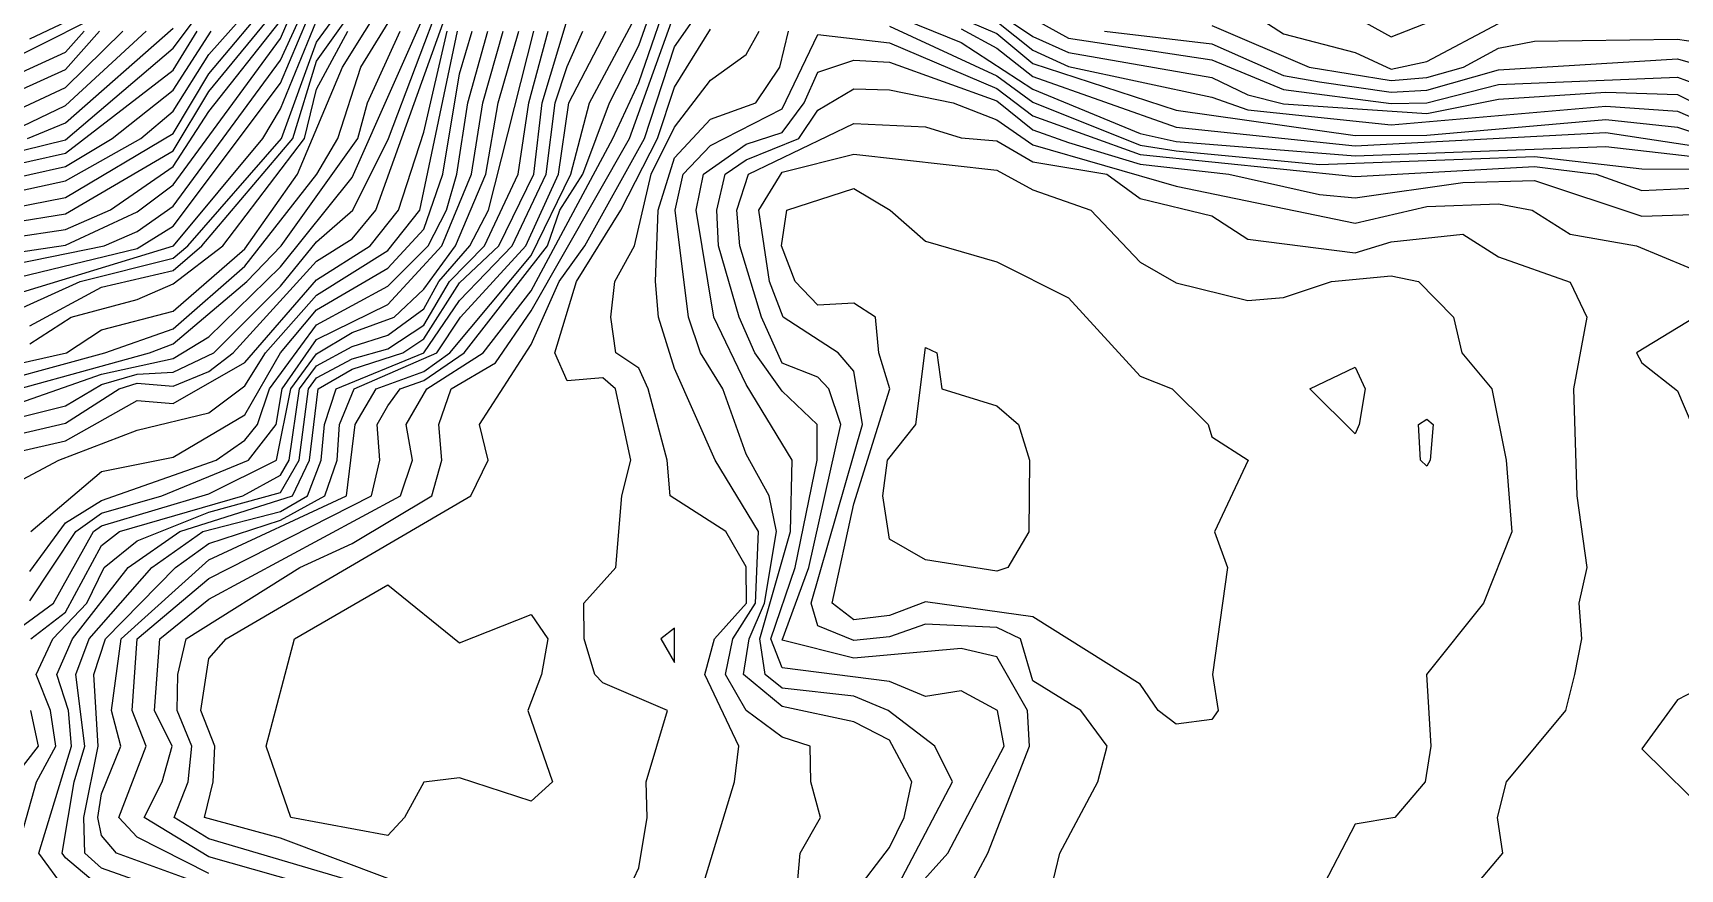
# Model space of a CAD drawing. Extents: x 2324165 to 2328366, y 427900 to 430978.
# Drawn here: x 2325860 to 2326943, y 429358 to 429908 of the extents above; entities that cross this region are included whole.
import ezdxf

# ---------------------------------------------------------------- set-up
doc = ezdxf.new("R2010")
doc.units = 0
doc.layers.add('contours', color=2, linetype='Continuous')

msp = doc.modelspace()

# ---------------------------------------------------------------- linework, layer by layer
at = {"layer": 'contours'}
for points in [[(2325720.9498, 429744.5531), (2325881.6999, 429768.501), (2325928.7883, 429790.2515), (2325952.3326, 429807.996), (2326022.966, 429904.2026), (2326055.3639, 429979.4629)], [(2325787.5232, 429743.5681), (2325906.966, 429768.0423), (2325928.7882, 429777.3679), (2325952.3324, 429794.0908), (2326022.9658, 429890.0782), (2326064.0062, 429979.4628)], [(2325811.066, 429634.9658), (2325881.6985, 429651.3129), (2325917.0204, 429674.0767), (2325928.787, 429677.6905), (2325952.3311, 429675.8239), (2325975.8753, 429685.4683), (2325991.8528, 429697.5672), (2326046.5084, 429757.9297), (2326070.0527, 429772.6829), (2326085.6689, 429791.5316), (2326153.1423, 429979.4618)], [(2325975.8714, 429355.4314), (2325928.7835, 429379.3759), (2325916.8008, 429392.1803), (2325934.7377, 429439.1628), (2325925.5042, 429462.6543), (2325928.7734, 429509.637), (2325975.8737, 429549.3748), (2326082.8452, 429603.6007), (2326088.2217, 429627.092), (2326086.4471, 429650.5834), (2326093.5955, 429662.8284), (2326101.667, 429674.0745), (2326117.1397, 429679.3626), (2326143.6111, 429697.5654), (2326198.5076, 429768.0389), (2326206.581, 429791.5302), (2326221.6601, 429815.0214), (2326239.2531, 429862.0039), (2326258.4069, 429899.6509), (2326286.5799, 429979.4602)], [(2326407.7362, 429979.4588), (2326517.3919, 429905.5267), (2326540.9359, 429895.0679), (2326635.1121, 429878.5407), (2326658.656, 429867.3137), (2326682.2001, 429861.3565), (2326776.3764, 429854.9651), (2326823.4646, 429864.4474), (2326894.097, 429868.9134), (2326941.1851, 429867.4781), (2326988.273, 429843.7923)], [(2326050.7884, 429345.196), (2325975.8715, 429366.3659), (2325933.4324, 429392.1801), (2325945.2489, 429415.6713), (2325951.7009, 429439.1626), (2325940.0884, 429462.6541), (2325943.6567, 429509.6368), (2325975.8735, 429535.7704), (2326101.8238, 429603.6004), (2326109.6019, 429627.0917), (2326105.6307, 429650.5831), (2326119.2231, 429674.0743), (2326156.0351, 429697.5653), (2326187.7727, 429738.511), (2326241.426, 429838.5125), (2326258.4066, 429875.3744), (2326281.9515, 429943.4029)], [(2325787.5231, 429732.0809), (2325928.788, 429766.2264), (2325952.3323, 429780.8037), (2326022.9657, 429874.8199), (2326046.5104, 429931.263)], [(2325811.0662, 429645.3328), (2325881.6986, 429662.9023), (2325905.2429, 429676.7628), (2325928.7871, 429683.6878), (2325952.3312, 429684.9284), (2325979.0269, 429697.5674), (2326022.9641, 429741.4638), (2326046.5085, 429770.5156), (2326070.3838, 429791.5318), (2326093.8963, 429838.5142), (2326129.4698, 429932.4793)], [(2325811.0665, 429671.4657), (2325907.5335, 429697.5682), (2325952.3315, 429713.4497), (2325999.4202, 429754.591), (2326046.8685, 429815.0234), (2326060.687, 429838.5146), (2326075.7402, 429885.4972), (2326104.6221, 429932.4796)], [(2325811.0666, 429681.656), (2325882.2573, 429697.5685), (2325905.2433, 429712.8266), (2325952.3316, 429725.1353), (2325999.4203, 429765.928), (2326034.0306, 429815.0236), (2326063.6788, 429885.4973), (2326093.1421, 429932.4797)], [(2325811.0678, 429785.8838), (2325881.7002, 429799.7042), (2325952.333, 429841.7341), (2325975.8776, 429880.942), (2326019.0909, 429932.4806)], [(2325811.0679, 429795.4653), (2325881.7004, 429810.6059), (2325931.0833, 429838.5161), (2325952.3332, 429856.5221), (2325975.8777, 429893.6625), (2326010.2168, 429932.4807)], [(2325811.0682, 429820.3094), (2325881.7007, 429837.7117), (2325952.3337, 429897.9764), (2325978.2317, 429932.4811)], [(2325834.6104, 429658.7777), (2325905.243, 429683.5312), (2325952.3313, 429694.0328), (2325975.8755, 429708.1095), (2326022.9643, 429754.1875), (2326070.0531, 429812.8902), (2326123.0801, 429932.4794)], [(2325834.6131, 429884.7383), (2325928.79, 429932.1967)], [(2325839.5571, 429721.0604), (2325891.2784, 429744.5511), (2325952.332, 429759.8294), (2325961.9668, 429768.0417), (2326023.5957, 429838.5151), (2326046.5101, 429901.928), (2326068.9169, 429932.48)], [(2325858.1552, 429715.4613), (2325905.2436, 429740.7951), (2325952.332, 429751.8511), (2325971.3268, 429768.0416), (2326031.1173, 429838.515), (2326046.5099, 429889.2825), (2326077.1891, 429932.4799)], [(2325858.1574, 429904.0247), (2325918.029, 429932.4818)], [(2326093.5913, 429304.0382), (2325915.0514, 429368.6889), (2325905.2394, 429380.3312), (2325902.8023, 429392.1804), (2325905.2397, 429407.8134), (2325917.9616, 429439.163), (2325911.8819, 429462.6544), (2325918.3372, 429509.6371), (2325975.8738, 429561.6111), (2326066.2526, 429603.6009), (2326071.9659, 429650.5835), (2326085.7742, 429674.0747), (2326117.1398, 429685.4475), (2326134.1536, 429697.5655), (2326187.773, 429761.5946), (2326213.8023, 429815.0215), (2326226.0533, 429862.0041), (2326263.7322, 429932.4777)], [(2326093.5918, 429352.1526), (2326022.9599, 429378.6783), (2325972.8915, 429392.1796), (2325978.7551, 429415.6709), (2325979.716, 429439.1623), (2325970.5595, 429462.6538), (2325975.8731, 429496.8463), (2325987.3205, 429509.6363), (2326148.0912, 429603.5999), (2326159.3481, 429627.0911), (2326153.6258, 429650.5826), (2326187.7723, 429703.042), (2326205.9889, 429744.5474), (2326222.9928, 429768.0386), (2326262.211, 429838.5123), (2326281.9509, 429898.8334), (2326305.4954, 429932.7947)], [(2326435.4042, 429932.4757), (2326493.8479, 429907.5844), (2326517.3917, 429887.8284), (2326611.5677, 429857.0437), (2326729.288, 429840.5209), (2326776.3762, 429840.7879), (2326894.0968, 429851.0992), (2326941.1849, 429845.9185), (2327033.4249, 429815.0119)], [(2326490.4495, 429932.4751), (2326540.936, 429904.3707), (2326635.1122, 429890.279), (2326682.2002, 429870.6473), (2326752.8323, 429861.5805), (2326776.3764, 429862.0627), (2326823.4648, 429874.0646), (2326941.1853, 429878.8139), (2326964.7293, 429870.0048)], [(2326704.0519, 429932.4726), (2326752.8328, 429905.2441), (2326821.6211, 429932.4712)], [(2325740.4353, 429766.1904), (2325881.7001, 429788.9698), (2325952.3329, 429830.4439), (2325975.8774, 429869.351), (2326022.9663, 429926.5318)], [(2326070.0477, 429350.4455), (2325975.8717, 429378.238), (2325952.9998, 429392.1798), (2325962.2658, 429415.6711), (2325964.6793, 429439.1625), (2325955.0822, 429462.6539), (2325955.4866, 429486.1453), (2325960.9684, 429509.6366), (2326035.7164, 429556.6185), (2326070.0503, 429572.3186), (2326122.5055, 429603.6002), (2326129.0563, 429627.0915), (2326126.9919, 429650.5829), (2326135.1346, 429674.0742), (2326164.2281, 429690.9725), (2326187.7726, 429725.2035), (2326252.3381, 429838.5124), (2326281.9512, 429920.7802)], [(2326423.2158, 429920.6573), (2326470.3037, 429901.5705), (2326517.3915, 429870.8518), (2326588.0235, 429841.7835), (2326611.5675, 429836.5647), (2326729.2878, 429827.2235), (2326894.0966, 429833.2914), (2326964.7287, 429825.0693)], [(2326658.6567, 429922.3509), (2326682.2006, 429907.3106), (2326729.2886, 429895.1132), (2326752.8326, 429884.1425), (2326776.3768, 429889.1992), (2326823.4652, 429914.085)], [(2325740.4352, 429757.6923), (2325881.7, 429778.7354), (2325911.2046, 429791.5336), (2325952.3328, 429820.1267), (2325975.8773, 429856.3168), (2326022.9661, 429915.9711)], [(2325811.0664, 429663.0914), (2325936.7797, 429697.5678), (2325952.3314, 429703.5957), (2326000.8839, 429744.5498), (2326023.3991, 429768.0409), (2326073.7721, 429838.5145), (2326080.223, 429862.0058), (2326101.5762, 429908.9882)], [(2325811.0671, 429724.8784), (2325952.6068, 429768.0418), (2326011.2478, 429838.5152), (2326022.9655, 429857.9865), (2326046.5102, 429915.8123)], [(2325811.068, 429804.243), (2325881.7005, 429820.2244), (2325912.3492, 429838.5164), (2325952.3333, 429870.2778), (2325977.3462, 429908.9897)], [(2325811.0681, 429813.0206), (2325881.7006, 429828.968), (2325952.3335, 429883.4248), (2325968.0967, 429908.9898)], [(2325826.0835, 429627.095), (2325881.6984, 429639.8601), (2325928.7869, 429666.4028), (2325952.3309, 429664.4558), (2325999.4194, 429691.2589), (2326046.5082, 429745.6736), (2326081.9617, 429768.0403), (2326100.3937, 429791.5314), (2326117.1417, 429842.7889), (2326132.5419, 429908.9879)], [(2325832.9025, 429603.6036), (2325877.281, 429627.0944), (2325928.7866, 429646.8564), (2325975.8749, 429658.1403), (2325999.4192, 429675.8748), (2326013.185, 429697.567), (2326046.5081, 429735.6313), (2326093.5967, 429764.9071), (2326114.5147, 429791.5312), (2326139.3208, 429908.9878)], [(2325834.6126, 429850.1552), (2325881.7011, 429872.0541), (2325919.3329, 429908.9904)], [(2325834.6128, 429862.7285), (2325881.7012, 429883.871), (2325904.0597, 429908.9906)], [(2325834.6129, 429873.7334), (2325881.7014, 429895.2567), (2325893.9594, 429908.9907)], [(2325836.2888, 429838.5172), (2325881.7009, 429860.2973), (2325934.5554, 429908.9902)], [(2325841.7681, 429509.638), (2325873.7657, 429533.129), (2325900.0825, 429580.1114), (2325905.2418, 429583.8509), (2325975.8743, 429605.0215), (2326020.2202, 429627.0928), (2326029.7324, 429674.0754), (2326046.5077, 429696.8859), (2326070.0519, 429711.0993), (2326097.6106, 429721.0573), (2326117.1404, 429739.5877), (2326137.9873, 429768.0396), (2326157.9019, 429815.0221), (2326165.9508, 429862.0048), (2326179.5219, 429908.9873)], [(2325849.5281, 429368.6897), (2325862.6276, 429415.6723), (2325875.2531, 429439.1635), (2325871.6909, 429462.6549), (2325862.386, 429486.1464), (2325873.3856, 429509.6376), (2325895.5672, 429533.1287), (2325907.1237, 429556.62), (2325928.7858, 429574.1849), (2325975.8742, 429593.0244), (2326022.9625, 429605.8093), (2326035.2852, 429627.0926), (2326041.2821, 429674.0753), (2326046.5075, 429681.1806), (2326070.0517, 429693.7874), (2326093.5959, 429700.1713), (2326117.1402, 429715.8926), (2326134.0718, 429744.5483), (2326156.9686, 429768.0394), (2326179.04, 429815.0219), (2326186.1117, 429862.0045), (2326198.7964, 429908.9871)], [(2325856.6303, 429838.517), (2325881.7008, 429848.8814), (2325952.3338, 429911.0287)], [(2325858.153, 429534.683), (2325888.5212, 429580.1116), (2325905.2419, 429592.2308), (2325944.8702, 429603.6023), (2326002.0171, 429627.093), (2326020.1203, 429650.5841), (2326023.9575, 429674.0755), (2326046.5078, 429706.3991), (2326093.5962, 429729.5177), (2326128.9426, 429768.0397), (2326148.3698, 429815.0222), (2326155.9729, 429862.0049), (2326169.3251, 429908.9875)], [(2325858.1533, 429553.9649), (2325881.6977, 429585.9686), (2325905.242, 429600.6107), (2325980.6648, 429627.0932), (2325999.4188, 429640.2684), (2326007.7332, 429650.5843), (2326015.7736, 429674.0756), (2326046.5079, 429716.07), (2326093.5964, 429741.5141), (2326119.8978, 429768.0398), (2326132.0513, 429791.531), (2326138.9035, 429815.0223), (2326146.0161, 429862.005), (2326159.106, 429908.9876)], [(2325858.155, 429703.622), (2325885.3059, 429721.0598), (2325928.7876, 429732.7029), (2325952.3319, 429743.0304), (2325984.9912, 429768.0414), (2326038.639, 429838.5149), (2326046.5097, 429870.9044), (2326067.2214, 429908.9886)], [(2325858.8272, 429509.6378), (2325881.6971, 429527.1782), (2325905.2417, 429571.04), (2325917.2169, 429580.1112), (2325998.2185, 429603.6016), (2326022.9627, 429617.318), (2326028.622, 429627.0927), (2326035.5072, 429674.0753), (2326046.5076, 429689.0332), (2326070.0518, 429701.7264), (2326093.596, 429709.2729), (2326117.1403, 429726.6654), (2326126.9694, 429744.5484), (2326147.3998, 429768.0395), (2326159.5922, 429791.5307), (2326189.5395, 429908.9872)], [(2325858.9124, 429580.1119), (2325905.2422, 429619.6438), (2325952.3305, 429629.0022), (2325999.419, 429656.958), (2326022.9475, 429697.5668), (2326046.508, 429725.8125), (2326093.5965, 429753.254), (2326117.1409, 429778.8607), (2326129.7113, 429815.0224), (2326140.6862, 429881.057), (2326148.8646, 429908.9877)], [(2325881.4652, 429345.1979), (2325864.0592, 429368.6895), (2325885.5309, 429439.1634), (2325883.6205, 429462.6548), (2325875.8391, 429486.1462), (2325886.3435, 429509.6375), (2325922.8391, 429556.6198), (2325956.8272, 429580.1108), (2326030.8723, 429603.6013), (2326041.9483, 429627.0925), (2326047.6297, 429674.0752), (2326070.0517, 429686.9926), (2326103.3533, 429697.5659), (2326117.1401, 429706.7679), (2326140.6846, 429743.7397), (2326166.3669, 429768.0393), (2326189.4978, 429815.0217), (2326194.9289, 429862.0044), (2326211.3189, 429916.5877)], [(2325905.239, 429345.7579), (2325881.6952, 429365.7628), (2325879.5104, 429368.6893), (2325887.2611, 429415.672), (2325894.3411, 429439.1633), (2325888.4041, 429486.1461), (2325897.1723, 429509.6374), (2325938.4247, 429556.6196), (2325971.8539, 429580.1106), (2326022.9624, 429593.2971), (2326040.6598, 429603.6012), (2326049.7809, 429627.0924), (2326051.9187, 429650.5838), (2326059.4237, 429674.075), (2326117.14, 429697.6433), (2326140.6845, 429732.0097), (2326175.2293, 429768.0392), (2326197.628, 429815.0216), (2326203.4967, 429862.0043), (2326211.3185, 429885.7525), (2326221.5491, 429908.9868)], [(2326093.5911, 429292.2923), (2325905.2392, 429358.9361), (2325894.3399, 429368.6892), (2325893.5891, 429392.1805), (2325903.1513, 429439.1632), (2325900.2841, 429486.1459), (2325907.901, 429509.6372), (2325953.8778, 429556.6194), (2325975.8739, 429572.2892), (2326022.9623, 429587.5983), (2326052.1748, 429603.601), (2326060.1465, 429627.0923), (2326061.6268, 429650.5836), (2326071.4662, 429674.0749), (2326125.6105, 429697.5656), (2326141.3332, 429721.0568), (2326184.0916, 429768.0391), (2326205.7582, 429815.0216), (2326212.4988, 429862.0042), (2326236.9706, 429908.9867)], [(2326251.8591, 429345.1936), (2326258.4005, 429359.1586), (2326263.8835, 429392.1762), (2326263.3472, 429415.6676), (2326277.3132, 429462.6502), (2326234.8579, 429480.7868), (2326229.4782, 429486.1421), (2326222.4986, 429509.6335), (2326222.3446, 429533.1249), (2326243.2993, 429556.616), (2326247.3643, 429603.5987), (2326253.2741, 429627.09), (2326243.1345, 429674.0729), (2326234.8602, 429681.2213), (2326211.3161, 429679.3233), (2326203.2867, 429697.5647), (2326217.5361, 429744.5473), (2326246.613, 429791.5297), (2326270.7823, 429838.5122), (2326281.9506, 429872.242), (2326305.4952, 429910.3966)], [(2326299.9123, 429345.1931), (2326321.2993, 429415.6669), (2326324.1367, 429439.1582), (2326301.8865, 429486.1412), (2326308.2191, 429509.6325), (2326329.2804, 429533.1237), (2326329.0351, 429557.0157), (2326315.5389, 429580.1066), (2326279.1133, 429603.5984), (2326276.9704, 429627.0898), (2326264.632, 429674.0726), (2326258.4044, 429687.5806), (2326243.3157, 429697.5643), (2326240.0412, 429721.0557), (2326242.6983, 429744.547), (2326255.6248, 429768.0382), (2326266.5783, 429815.0208), (2326281.9503, 429845.9106), (2326305.4948, 429876.8652), (2326329.0391, 429893.81), (2326337.5511, 429908.9855)], [(2326360.323, 429321.701), (2326364.5889, 429368.6837), (2326377.9265, 429392.1749), (2326371.4941, 429415.6663), (2326371.03, 429439.1577), (2326352.5779, 429444.9383), (2326329.034, 429462.6617), (2326315.3099, 429486.1411), (2326320.2143, 429509.6324), (2326335.2061, 429533.1236), (2326337.1578, 429580.1063), (2326308.5395, 429627.0894), (2326281.9485, 429687.3659), (2326271.3727, 429721.0553), (2326269.4052, 429744.5467), (2326271.1514, 429791.5294), (2326281.9501, 429825.7113), (2326305.4945, 429851.1665), (2326335.4192, 429862.0028), (2326351.2165, 429885.494), (2326356.8309, 429908.9853)], [(2326399.6649, 429341.7884), (2326423.2093, 429372.4866), (2326432.8186, 429392.1742), (2326437.8422, 429415.6655), (2326423.2102, 429442.9672), (2326399.6662, 429455.143), (2326352.5782, 429465.2103), (2326327.2134, 429486.141), (2326330.914, 429509.6323), (2326341.1317, 429533.1235), (2326348.8913, 429580.1062), (2326344.1096, 429603.5976), (2326329.036, 429631.0453), (2326313.5733, 429674.0721), (2326299.0308, 429697.5636), (2326291.0327, 429721.0551), (2326282.3451, 429791.5293), (2326287.5232, 429815.0206), (2326305.4943, 429833.9747), (2326352.5827, 429858.003), (2326376.1274, 429906.8579), (2326423.2155, 429901.3527), (2326493.8475, 429871.4927), (2326517.3913, 429853.318), (2326588.0233, 429827.9955), (2326729.2877, 429813.6057), (2326847.0082, 429820.2001), (2326887.631, 429815.0136), (2326917.6403, 429804.2995), (2326964.7285, 429806.6478)], [(2326423.2157, 429912.3272), (2326493.8475, 429879.6966), (2326517.3914, 429862.4184), (2326588.0234, 429834.2388), (2326611.5674, 429830.3248), (2326705.7437, 429821.4676), (2326847.0083, 429826.7357), (2326917.6405, 429818.6781), (2326964.7287, 429818.3369)], [(2326470.3038, 429910.7057), (2326493.8478, 429897.9521), (2326517.3916, 429879.2852), (2326611.5676, 429846.0664), (2326729.2879, 429833.6518), (2326894.0967, 429842.473), (2326964.7288, 429831.8017)], [(2326493.848, 429915.5128), (2326517.3918, 429896.6775), (2326540.9358, 429885.765), (2326635.1119, 429865.758), (2326658.6559, 429857.3993), (2326752.8322, 429847.4752), (2326894.0969, 429859.7254), (2326941.185, 429856.521), (2326988.273, 429836.0328)], [(2326564.419, 429908.9828), (2326635.1123, 429900.7728), (2326682.2003, 429880.0366), (2326705.7443, 429875.6818), (2326752.8324, 429869.0823), (2326776.3765, 429870.2939), (2326823.4649, 429883.6818), (2326941.1854, 429890.8276), (2326964.7294, 429884.1041)], [(2326635.1125, 429912.8349), (2326699.0774, 429885.4899), (2326752.8325, 429876.6124), (2326776.3766, 429878.5251), (2326800.5074, 429885.4887), (2326823.465, 429897.8199), (2326847.0092, 429902.4146), (2326941.1856, 429903.8116), (2326964.7296, 429900.2721)], [(2326402.8394, 429298.2091), (2326464.5601, 429415.6652), (2326452.9306, 429439.1567), (2326422.3529, 429462.6485), (2326399.6664, 429471.9621), (2326352.5783, 429477.175), (2326341.5267, 429486.1408), (2326338.0148, 429509.6322), (2326358.1526, 429580.1061), (2326359.204, 429627.0888), (2326329.0365, 429676.7605), (2326307.7365, 429721.0549), (2326296.2026, 429791.5291), (2326300.8613, 429815.0204), (2326329.0384, 429834.8419), (2326352.5826, 429842.4519), (2326367.0956, 429862.0024), (2326376.1271, 429882.2281), (2326399.6713, 429890.095), (2326423.2154, 429888.6061), (2326493.8474, 429863.2888), (2326517.3912, 429844.1829), (2326540.9352, 429835.8379), (2326588.0232, 429821.7522), (2326646.2637, 429815.0164), (2326705.7435, 429801.6859), (2326729.2875, 429799.6308), (2326799.9199, 429809.6053), (2326847.0081, 429810.9373), (2326917.6401, 429787.4317), (2326964.7283, 429789.1002)], [(2326440.2061, 429345.1914), (2326461.4878, 429368.6825), (2326498.668, 429439.1562), (2326494.1852, 429462.6476), (2326470.2987, 429475.5271), (2326446.7546, 429471.7049), (2326423.2106, 429481.584), (2326352.5785, 429490.6643), (2326345.1156, 429509.6321), (2326361.2904, 429556.6147), (2326375.6973, 429627.0886), (2326375.7321, 429650.58), (2326352.5806, 429672.4486), (2326334.7753, 429697.5632), (2326324.3728, 429721.0547), (2326310.8946, 429768.0376), (2326309.786, 429791.529), (2326315.2488, 429815.0203), (2326329.0383, 429824.5321), (2326363.717, 429838.5111), (2326376.1268, 429857.1317), (2326399.6711, 429871.2279), (2326423.2152, 429870.6208), (2326464.9957, 429862.0013), (2326493.8472, 429850.805), (2326517.3911, 429834.2947), (2326611.5672, 429807.1646), (2326729.2873, 429782.93), (2326776.3756, 429793.7881), (2326823.4638, 429795.5272), (2326845.5965, 429791.5227), (2326870.5518, 429775.6902), (2326914.0499, 429768.0305), (2326964.7278, 429746.8769)], [(2326475.1941, 429345.191), (2326487.7385, 429368.6822), (2326515.2082, 429439.156), (2326513.8416, 429462.6474), (2326493.8431, 429497.746), (2326470.2991, 429503.2447), (2326399.6667, 429497.0363), (2326352.5787, 429508.7114), (2326370.119, 429556.6146), (2326391.3139, 429650.5798), (2326383.354, 429674.0713), (2326376.1248, 429681.7094), (2326352.5808, 429690.9007), (2326339.0087, 429721.0545), (2326324.7964, 429768.0374), (2326322.8121, 429791.5288), (2326330.4886, 429815.0201), (2326399.6708, 429848.3733), (2326446.759, 429846.2351), (2326470.303, 429838.9107), (2326493.847, 429837.0777), (2326517.391, 429823.1722), (2326566.1308, 429815.0173), (2326588.023, 429798.995), (2326635.111, 429787.5906), (2326658.6549, 429772.4207), (2326729.2871, 429763.3797), (2326752.8313, 429770.674), (2326799.9195, 429775.7289), (2326823.4634, 429760.7562), (2326870.5514, 429744.0019), (2326881.4617, 429721.0482), (2326872.6779, 429674.0655), (2326874.93, 429603.5914), (2326881.4275, 429556.6086), (2326876.1657, 429533.1173), (2326878.1094, 429509.6259), (2326873.4803, 429486.1346), (2326867.588, 429462.6433), (2326828.5154, 429415.661), (2326822.6171, 429392.1697), (2326826.0416, 429368.6783), (2326806.2532, 429345.1871)], [(2326529.3949, 429345.1904), (2326535.0761, 429368.6817), (2326560.1657, 429415.6641), (2326566.2862, 429439.1554), (2326548.9793, 429462.647), (2326517.387, 429482.1633), (2326509.3029, 429509.6302), (2326493.8433, 429517.0058), (2326446.7551, 429519.2361), (2326423.211, 429510.9529), (2326399.6668, 429508.4647), (2326376.1229, 429518.3202), (2326371.6946, 429533.1232), (2326405.4622, 429650.5796), (2326399.6689, 429685.5189), (2326389.524, 429697.5626), (2326353.2503, 429721.0543), (2326344.2591, 429744.5458), (2326337.3027, 429791.5286), (2326352.5823, 429816.4559), (2326399.6706, 429828.1376), (2326493.8468, 429817.7781), (2326517.3908, 429804.6919), (2326555.468, 429791.5261), (2326588.0225, 429757.3051), (2326611.5664, 429743.5527), (2326658.6545, 429732.0463), (2326682.1986, 429733.958), (2326713.6658, 429744.5415), (2326752.831, 429748.3704), (2326770.8703, 429744.5408), (2326793.9245, 429721.0492), (2326799.4541, 429697.5578), (2326818.9821, 429674.0662), (2326828.5157, 429627.0833), (2326832.1675, 429580.1005), (2326813.5827, 429533.118), (2326776.0783, 429486.1357), (2326779.0815, 429439.1529), (2326775.1918, 429415.6616), (2326755.2381, 429392.1705), (2326729.2827, 429387.921), (2326705.7381, 429342.7662)], [(2326639.2493, 429462.6459), (2326635.1071, 429456.6269), (2326611.563, 429453.6198), (2326599.735, 429462.6464), (2326588.0192, 429479.825), (2326517.3875, 429524.1997), (2326446.7553, 429534.0041), (2326423.2111, 429525.0123), (2326399.667, 429522.1423), (2326385.492, 429533.123), (2326399.6679, 429598.4338), (2326423.4024, 429674.0708), (2326416.1061, 429697.5622), (2326413.942, 429721.0536), (2326399.6694, 429730.3078), (2326376.1253, 429728.9288), (2326361.241, 429744.5456), (2326352.2765, 429768.0371), (2326355.6468, 429791.5284), (2326399.6703, 429805.6796), (2326423.5676, 429791.5276), (2326446.7581, 429770.9698), (2326493.8461, 429757.5434), (2326540.934, 429733.8007), (2326588.0216, 429682.4212), (2326608.9094, 429674.0686), (2326632.7248, 429650.577), (2326635.1093, 429642.5347), (2326658.936, 429627.0853), (2326636.8036, 429580.1028), (2326645.4162, 429556.6113), (2326635.4652, 429486.1373), (2326639.2493, 429462.6459)], [(2326952.8007, 429721.0473), (2326914.0571, 429697.5564), (2326917.639, 429691.01), (2326941.1829, 429672.7347), (2326950.6241, 429650.5733)], [(2326500.9484, 429556.613), (2326493.8437, 429554.2349), (2326446.7556, 429561.5627), (2326423.2117, 429575.1938), (2326418.8698, 429603.5967), (2326421.9213, 429627.0881), (2326440.3974, 429650.5792), (2326446.7573, 429701.2084), (2326454.2169, 429697.5618), (2326457.6576, 429674.0704), (2326493.845, 429662.8911), (2326507.976, 429650.5784), (2326515.2457, 429627.087), (2326514.8664, 429580.1042), (2326500.9484, 429556.613)], [(2326731.7935, 429650.5758), (2326729.2857, 429644.4133), (2326699.4005, 429674.0676), (2326729.2862, 429688.2233), (2326735.7882, 429674.0671), (2326731.7935, 429650.5758)], [(2326778.5802, 429627.0839), (2326776.3736, 429623.2623), (2326772.2759, 429627.084), (2326770.8944, 429650.5754), (2326776.374, 429654.015), (2326780.4756, 429650.5752), (2326778.5802, 429627.0839)], [(2326104.4192, 429392.1781), (2326093.5922, 429380.3598), (2326029.6594, 429392.179), (2326013.493, 429439.1619), (2326032.0722, 429509.6358), (2326093.5941, 429545.1483), (2326140.6818, 429507.1223), (2326187.7702, 429525.5606), (2326198.5575, 429509.6338), (2326194.5569, 429486.1425), (2326185.5484, 429462.6512), (2326201.7157, 429415.6683), (2326187.7688, 429403.0415), (2326140.6808, 429418.361), (2326117.1367, 429415.539), (2326104.4192, 429392.1781)], [(2326281.9462, 429494.1835), (2326281.9465, 429516.6614), (2326273.0195, 429509.633), (2326281.9462, 429494.1835)], [(2326964.7247, 429481.9276), (2326941.1805, 429469.4823), (2326917.636, 429437.3119), (2326963.4725, 429392.168)], [(2325845.732, 429415.6725), (2325863.8441, 429439.1636), (2325858.8037, 429462.6551)]]:
    msp.add_lwpolyline(points, dxfattribs=at)

doc.saveas('drawing.dxf')
